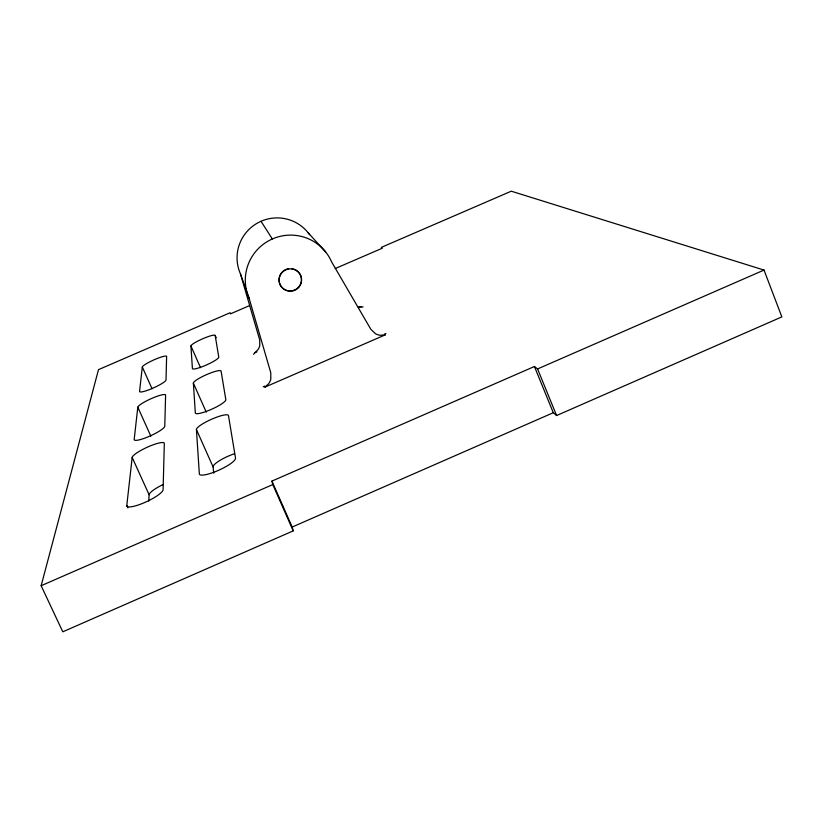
<?xml version="1.0" encoding="UTF-8"?>
<svg xmlns="http://www.w3.org/2000/svg" width="823" height="823" viewBox="0 0 823 823"><rect width="100%" height="100%" fill="white"/><g stroke="black" fill="none" stroke-linecap="round" stroke-linejoin="round"><path stroke-width="1.23" d="M148.737 501.022L149.107 494.757L132.174 457.444A17.622 3.405 -24.7 0 1 148.521 446.652A17.622 3.405 -24.7 0 1 164.322 443.474L163.098 489.675A19.937 4.331 -25 0 1 144.601 502.544A19.937 4.331 -25 0 1 126.793 505.487L127.863 507.812M126.793 505.487L132.174 457.444M137.801 407.21L134.19 439.472A16.758 3.086 -24.5 0 0 149.241 436.355A16.758 3.086 -24.5 0 0 164.785 426.191L165.598 395.153A15.205 2.551 -24.3 0 0 151.905 398.332A15.205 2.551 -24.3 0 0 137.801 407.21L150.866 436.19M142.307 367.017L139.571 391.409A14.454 2.304 -24.2 0 0 152.605 388.302A14.454 2.304 -24.2 0 0 166.009 379.959L166.627 356.493A13.291 1.955 -24.1 0 0 154.621 359.569A13.291 1.955 -24.1 0 0 142.307 367.017L152.029 388.693M335.249 268.545L382.366 248.176L381.337 247.373L511.278 191.193L764.011 270.067L781.85 316.896L556.585 415.543L537.573 368.941L534.425 366.502L271.94 481.095L292.175 527.039L293.204 530.886L62.785 631.807L41.15 585.719L98.493 369.64L230.131 312.74L230.419 313.872L249.266 305.724M253.535 354.281L257.825 349.816A12.016 11.851 -17.8 0 0 259.749 345.773L259.718 340.022L240.46 273.884A39.916 39.648 -29 0 1 309.582 234.689M263.206 386.851L264.646 386.1L264.955 387.119L268.617 383.744A13.569 13.333 -19.4 0 0 270.808 379.187L270.767 372.716L249.102 298.235L240.46 273.884M41.15 585.719L272.804 484.562L271.94 481.095M537.573 368.941L764.011 270.067M292.175 527.039L553.293 412.714L556.585 415.543M264.955 387.119L385.174 334.899L384.464 334.066L385.977 333.531M254.574 352.81L256.92 351.791M358.818 307.627L361.153 306.609L361.719 307.267L363.077 306.794M385.174 334.899L380.247 335.27A13.487 13.25 -40.6 0 1 375.473 333.737L370.823 329.282L331.597 261.868A45.09 44.668 -30.2 0 0 272.341 238.968L261.045 221.346M361.153 306.609L358.262 307.01M308.203 232.858L325.599 251.879M196.419 429.524L199.341 473.883A19.783 4.341 -24.4 0 0 217.961 470.571A19.783 4.341 -24.4 0 0 235.522 458.113L228.465 415.584A17.509 3.405 -24.2 0 0 212.046 419.041A17.509 3.405 -24.2 0 0 196.419 429.524L213.075 466.888L213.723 473.163M193.364 383.117L195.329 412.93A16.655 3.086 -24.1 0 0 210.955 409.545A16.655 3.086 -24.1 0 0 225.831 399.68L221.089 371.101A15.133 2.551 -23.9 0 0 206.923 374.475A15.133 2.551 -23.9 0 0 193.364 383.117L206.244 412.128M216.192 337.769L215.184 335.486A13.23 1.955 -23.8 0 0 202.818 338.716A13.23 1.955 -23.8 0 0 190.926 345.979L200.524 367.686M272.804 484.562L293.204 530.886M534.425 366.502L553.293 412.714M215.184 335.486L218.774 357.1A14.382 2.304 -23.9 0 1 205.863 365.227A14.382 2.304 -23.9 0 1 192.407 368.519L190.926 345.979M213.075 466.888A17.437 3.827 -24.3 0 1 234.555 453.71M149.107 494.757A17.55 3.817 -24.9 0 1 163.139 484.541M249.102 298.235A45.09 44.668 -30.2 0 1 272.341 238.968M291.507 268.648A11.255 11.152 -30.2 0 1 301.074 282.546A11.255 11.152 -30.2 0 1 285.797 290.077A11.255 11.152 -30.2 0 1 280.643 274.008M281.188 273.195A11.255 11.152 -30.2 0 1 288.564 268.72M289.099 291.157A11.275 11.162 -30.2 0 0 300.693 275.489A11.275 11.162 -30.2 0 0 281.353 273.431A11.275 11.162 -30.2 0 0 289.099 291.157"/></g></svg>
